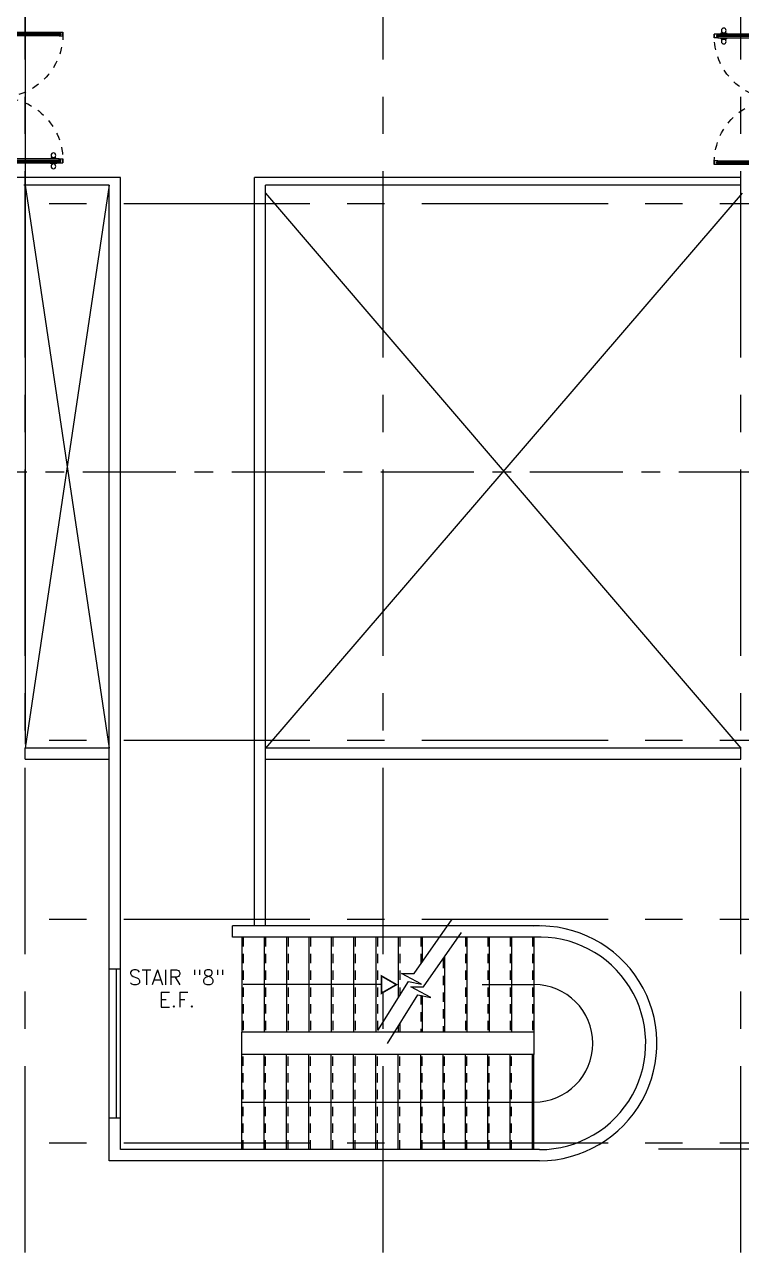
# Model space of a CAD drawing. Extents: x 88852.7 to 88945.7, y 39921.6 to 40001.1.
# Drawn here: x 88893.18 to 88902.8, y 39921.62 to 39938.08 of the extents above; entities that cross this region are included whole.
import ezdxf
from ezdxf.enums import TextEntityAlignment as Align

# ---------------------------------------------------------------- set-up
doc = ezdxf.new("R2010")
doc.units = 0
doc.header["$MEASUREMENT"] = 0
doc.header["$PDMODE"] = 34
for name, pattern in [('CENTER', [2, 1.25, -0.25, 0.25, -0.25]), ('CENTERX2', [4, 2.5, -0.5, 0.5, -0.5]), ('HIDDEN', [0.375, 0.25, -0.125]), ('HIDDEN2', [0.1875, 0.125, -0.0625])]:
    doc.linetypes.add(name, pattern=pattern)
doc.layers.get('0').update_dxf_attribs({"color": 11, "linetype": 'CONTINUOUS'})
doc.layers.get('DEFPOINTS').update_dxf_attribs({"color": 11, "linetype": 'CONTINUOUS'})
for name, color, linetype in [('AX-DIM', 11, 'CONTINUOUS'), ('AXES', 11, 'CENTERX2'), ('AXES1', 11, 'CENTER'), ('DIM', 11, 'CONTINUOUS'), ('DOOR', 11, 'CONTINUOUS'), ('EJ', 11, 'CONTINUOUS'), ('RM-NAME', 11, 'CONTINUOUS'), ('ROOF', 11, 'CONTINUOUS'), ('SHAFT', 11, 'CONTINUOUS'), ('STR', 11, 'CONTINUOUS'), ('WALL', 11, 'CONTINUOUS'), ('WIN', 11, 'CONTINUOUS')]:
    doc.layers.add(name, color=color, linetype=linetype)
doc.styles.add('ROMANS', font='ROMANS.shx', dxfattribs={"width": 0.6})
doc.dimstyles.new('DIM-OUT', dxfattribs={"dimscale": 0, "dimtxt": 0.24, "dimasz": 0.08, "dimexe": 0.02, "dimexo": 0.02, "dimgap": 0.05, "dimtad": 1, "dimdec": 0, "dimlfac": 1000, "dimzin": 0, "dimdsep": 46, "dimtxsty": 'ROMANS', "dimblk1": 'ARCHTICK', "dimblk2": 'ARCHTICK', "dimsah": 1, "dimcen": 0.01, "dimdle": 0.08, "dimclrd": 7, "dimclre": 7, "dimclrt": 2, "dimadec": 0, "dimazin": 0, "dimtp": 2, "dimtm": 2, "dimtfac": 0.114286, "dimtdec": 0, "dimtix": 1, "dimtmove": 2, "dimatfit": 3, "dimldrblk": 'ARCHTICK', "dimfxl": 0, "dimtolj": 1, "dimtzin": 0, "dimarcsym": 0})

# ---------------------------------------------------------------- blocks, each defined once
blk = doc.blocks.new('_ARCHTICK')
at = {"color": 0, "linetype": 'ByBlock', "const_width": 0.15}
blk.add_lwpolyline([(-0.5, -0.5), (0.5, 0.5)], dxfattribs=at)
blk = doc.blocks.new('*D183')
at = {"layer": 'AX-DIM', "color": 7, "lineweight": -2}
for p, q in [((88943.63, 39928.23), (88944.33, 39928.23)), ((88944.31, 39928.31), (88944.31, 39922.925)), ((88901.685, 39923.005), (88944.33, 39923.005))]:
    blk.add_line(p, q, dxfattribs=at)
at = {"layer": 'DEFPOINTS', "color": 0}
for p in [(88943.61, 39928.23), (88901.665, 39923.005), (88944.31, 39923.005)]:
    blk.add_point(p, dxfattribs=at)
at = {"layer": 'AX-DIM', "color": 7, "lineweight": -2, "xscale": 0.08, "yscale": 0.08, "zscale": 0.08}
for p, rotation in [((88944.31, 39928.23), 90), ((88944.31, 39923.005), 270)]:
    blk.add_blockref('_ARCHTICK', p, dxfattribs=dict(at, rotation=rotation))
at = {"layer": 'AX-DIM', "color": 2, "insert": (88944.14, 39925.617), "char_height": 0.24, "attachment_point": 5, "rotation": 90, "style": 'ROMANS'}
blk.add_mtext('\\A1;5225', dxfattribs=at)
blk = doc.blocks.new('A$C272A55A0')
at = {"layer": 'DOOR', "color": 0, "linetype": 'ByBlock'}
for p, q in [((0, 900), (0, 1050)), ((50, 1050), (0, 1050)), ((50, 950), (50, 1050)), ((1750, 950), (1750, 1050)), ((1750, 1050), (1800, 1050)), ((1800, 1050), (1800, 900)), ((0, 900), (25, 900)), ((25, 950), (50, 950)), ((25, 900), (25, 950)), ((75, 900), (25, 900)), ((25, 850), (25, 900)), ((42, 850), (25, 850)), ((58, 870), (42, 870)), ((42, 870), (42, 850)), ((58, 850), (58, 870)), ((75, 850), (58, 850)), ((75, 900), (75, 850)), ((1725, 900), (1775, 900)), ((1725, 900), (1725, 850)), ((1725, 850), (1742, 850)), ((1742, 870), (1758, 870)), ((1742, 850), (1742, 870)), ((1775, 950), (1750, 950)), ((1758, 870), (1758, 850)), ((1758, 850), (1775, 850)), ((1775, 900), (1775, 950)), ((1800, 900), (1775, 900)), ((1775, 850), (1775, 900)), ((1725, 173), (1718, 173)), ((1718, 173), (1718, 83)), ((1775, 173), (1782, 173)), ((1782, 173), (1782, 83)), ((25, 50), (42, 50)), ((25, 50), (25, 0)), ((25, 0), (75, 0)), ((75, 0), (25, 0)), ((42, 50), (42, 30)), ((42, 30), (58, 30)), ((58, 50), (75, 50)), ((58, 50), (58, 30)), ((75, 50), (75, 0)), ((1718, 160), (1709, 160)), ((1709, 95), (1709, 160)), ((1718, 95), (1709, 95)), ((1718, 95), (1718, 160)), ((1725, 83), (1718, 83)), ((1742, 50), (1725, 50)), ((1725, 50), (1725, 0)), ((1775, 0), (1725, 0)), ((1725, 0), (1775, 0)), ((1742, 50), (1742, 30)), ((1758, 30), (1742, 30)), ((1775, 50), (1758, 50)), ((1758, 50), (1758, 30)), ((1775, 83), (1782, 83)), ((1775, 50), (1775, 0)), ((1782, 160), (1791, 160)), ((1782, 95), (1782, 160)), ((1782, 95), (1791, 95)), ((1791, 95), (1791, 160))]:
    blk.add_line(p, q, dxfattribs=at)
at = {"layer": 'DOOR', "color": 9, "linetype": 'ByBlock'}
for p, q in [((50, 1050), (0, 1010)), ((50, 1050), (0, 937)), ((50, 1050), (37, 950)), ((1750, 1050), (1800, 1010)), ((1750, 1050), (1800, 937)), ((1750, 1050), (1763, 950))]:
    blk.add_line(p, q, dxfattribs=at)
at = {"layer": 'DOOR', "linetype": 'ByBlock'}
for p, q in [((25, 850), (25, 50)), ((42, 850), (42, 50)), ((58, 850), (58, 50)), ((75, 50), (75, 850)), ((1725, 50), (1725, 850)), ((1742, 850), (1742, 50)), ((1758, 850), (1758, 50)), ((1775, 850), (1775, 50))]:
    blk.add_line(p, q, dxfattribs=at)
at = {"layer": 'DOOR', "color": 0, "linetype": 'ByBlock'}
for centre in [(1676, 128), (1824, 128)]:
    blk.add_circle(centre, 32.4, dxfattribs=at)
at = {"layer": 'DOOR', "color": 9, "linetype": 'ByBlock'}
for centre, radius, start, end in [((50, 1050), 54.4, 203.2074, 270), ((50, 1050), 74.4, 227.7764, 270), ((50, 1050), 34.4, 180, 270), ((50, 1050), 14.4, 180, 270), ((1750, 1050), 14.4, 270, 0), ((1750, 1050), 34.4, 270, 0), ((1750, 1050), 54.4, 270, 336.7926), ((1750, 1050), 74.4, 270, 312.2236), ((50, 1050), 94.4, 238.0182, 270), ((50, 1050), 114, 244.0838, 257.3774), ((50, 1050), 134, 248.1598, 259.28), ((50, 1050), 154, 251.1053, 256.2858), ((1750, 1050), 94.4, 270, 301.9818), ((1750, 1050), 114, 282.6226, 295.9162), ((1750, 1050), 134, 280.72, 291.8402), ((1750, 1050), 154, 283.7142, 288.8947)]:
    blk.add_arc(centre, radius, start, end, dxfattribs=at)
at = {"layer": 'DOOR', "linetype": 'HIDDEN', "ltscale": 0.5}
for centre, start, end in [((50, 851), 268.3174, 3.2965), ((1750, 851), 176.7035, 271.6826)]:
    blk.add_arc(centre, 851, start, end, dxfattribs=at)
at = {"layer": 'WALL', "linetype": 'ByBlock'}
blk.add_line((1800, 900), (1800, 1050), dxfattribs=at)

msp = doc.modelspace()

# ---------------------------------------------------------------- linework, layer by layer
for p, q in [((88898.4087, 39925.3544), (88898.9164, 39926.0857)), ((88898.5355, 39925.1762), (88899.0432, 39925.9075)), ((88897.9227, 39924.5938), (88898.3319, 39925.2491)), ((88898.2384, 39925.3544), (88898.4087, 39925.3544)), ((88898.5073, 39925.214), (88898.2384, 39925.3544)), ((88898.3319, 39925.2491), (88898.5073, 39925.214)), ((88898.0495, 39924.4156), (88898.4587, 39925.0709)), ((88898.634, 39925.0357), (88898.3652, 39925.1762)), ((88898.3652, 39925.1762), (88898.5355, 39925.1762)), ((88898.4587, 39925.0709), (88898.634, 39925.0357))]:
    msp.add_line(p, q)
at = {"layer": 'AXES'}
for p, q in [((88897.9903, 39921.6153), (88897.9903, 40000.4279)), ((88893.1903, 39921.6153), (88893.1903, 40000.0779)), ((88902.7903, 39921.6153), (88902.7903, 40000.0779)), ((88945.0103, 39935.6796), (88876.9703, 39935.6796)), ((88945.0103, 39928.4796), (88876.9703, 39928.4796)), ((88945.0103, 39926.0796), (88876.9703, 39926.0796)), ((88945.0103, 39923.0796), (88876.9703, 39923.0796))]:
    msp.add_line(p, q, dxfattribs=at)
at = {"layer": 'AXES1'}
for q in [(88874.5703, 39932.0796), (88892.9203, 39932.0796)]:
    msp.add_line((88935.2103, 39932.0796), q, dxfattribs=at)
at = {"layer": 'DIM', "color": 0, "linetype": 'Continuous'}
for p, q in [((88893.1904, 39928.2296), (88893.1904, 39928.3796)), ((88902.7901, 39928.2296), (88902.7901, 39928.3796))]:
    msp.add_line(p, q, dxfattribs=at)
at = {"layer": 'EJ'}
msp.add_line((88893.1903, 39938.1796), (88893.1903, 39936.0796), dxfattribs=at)
at = {"layer": 'ROOF'}
for p, q in [((88893.1903, 39949.7296), (88893.1903, 39936.0796)), ((88893.1903, 39936.0796), (88893.1903, 39928.4296)), ((88894.4653, 39936.0296), (88892.7953, 39936.0296)), ((88894.3153, 39935.9296), (88893.1703, 39935.9296)), ((88894.3153, 39925.9946), (88894.3153, 39935.9296)), ((88894.4653, 39925.4196), (88894.4653, 39936.0296)), ((88896.2653, 39925.9946), (88896.2653, 39936.0296)), ((88902.7903, 39936.0296), (88896.2653, 39936.0296)), ((88896.4153, 39925.9946), (88896.4153, 39935.9296)), ((88902.7903, 39935.9296), (88896.4153, 39935.9296)), ((88894.3153, 39928.3796), (88893.1904, 39928.3796)), ((88902.7901, 39928.3796), (88896.4153, 39928.3796)), ((88893.1903, 39928.2296), (88894.3153, 39928.2296)), ((88896.4153, 39928.2296), (88902.7903, 39928.2296)), ((88896.0955, 39924.2696), (88896.0955, 39924.5696)), ((88900.0155, 39924.5696), (88896.0955, 39924.5696)), ((88898.1955, 39924.6493), (88898.1955, 39924.5696)), ((88898.1955, 39924.6493), (88898.1955, 39924.5696)), ((88898.2155, 39924.6813), (88898.2155, 39924.5696)), ((88898.2155, 39924.6813), (88898.2155, 39924.5696)), ((88900.0155, 39924.5696), (88900.0155, 39924.2696)), ((88900.0155, 39924.2696), (88896.0955, 39924.2696))]:
    msp.add_line(p, q, dxfattribs=at)
at = {"layer": 'ROOF', "color": 9}
msp.add_line((88893.1903, 39936.0796), (88893.1903, 39928.4296), dxfattribs=at)
at = {"layer": 'SHAFT'}
for p, q in [((88893.1903, 39935.9296), (88894.3153, 39928.3796)), ((88894.3153, 39935.9296), (88893.1904, 39928.3796)), ((88902.8103, 39935.8196), (88896.4153, 39928.3796)), ((88896.4153, 39935.8196), (88902.7901, 39928.3796))]:
    msp.add_line(p, q, dxfattribs=at)
at = {"layer": 'STR'}
for p, q in [((88896.0955, 39925.8446), (88896.0955, 39924.5696)), ((88896.3955, 39925.8446), (88896.3955, 39924.5696)), ((88896.6955, 39925.8446), (88896.6955, 39924.5696)), ((88896.9955, 39925.8446), (88896.9955, 39924.5696)), ((88897.2955, 39925.8446), (88897.2955, 39924.5696)), ((88897.5955, 39925.8446), (88897.5955, 39924.5696)), ((88897.8955, 39925.8446), (88897.8955, 39924.5696)), ((88898.1955, 39925.8446), (88898.1955, 39925.0306)), ((88898.5155, 39925.8446), (88898.5155, 39925.5082)), ((88899.1155, 39925.8446), (88899.1155, 39924.5696)), ((88899.4155, 39925.8446), (88899.4155, 39924.5696)), ((88899.7155, 39925.8446), (88899.7155, 39924.5696)), ((88900.0155, 39925.8446), (88900.0155, 39924.5696)), ((88898.8155, 39925.5795), (88898.8155, 39924.5696)), ((88897.9704, 39925.2071), (88896.1155, 39925.2071)), ((88899.3223, 39925.2071), (88900.0179, 39925.2071)), ((88898.5155, 39925.0595), (88898.5155, 39924.5696)), ((88896.0955, 39922.9946), (88896.0955, 39924.2696)), ((88896.3955, 39922.9946), (88896.3955, 39924.2696)), ((88896.6955, 39922.9946), (88896.6955, 39924.2696)), ((88896.9955, 39922.9946), (88896.9955, 39924.2696)), ((88897.2955, 39922.9946), (88897.2955, 39924.2696)), ((88897.5955, 39922.9946), (88897.5955, 39924.2696)), ((88897.8955, 39922.9946), (88897.8955, 39924.2696)), ((88898.1955, 39922.9946), (88898.1955, 39924.2696)), ((88898.4955, 39922.9946), (88898.4955, 39924.2696)), ((88898.7955, 39922.9946), (88898.7955, 39924.2696)), ((88899.0955, 39922.9946), (88899.0955, 39924.2696)), ((88899.3955, 39922.9946), (88899.3955, 39924.2696)), ((88899.6955, 39922.9946), (88899.6955, 39924.2696)), ((88899.9955, 39922.9946), (88899.9955, 39924.2696)), ((88900.0155, 39922.9946), (88900.0155, 39924.2696)), ((88896.0955, 39923.6321), (88900.0179, 39923.6321))]:
    msp.add_line(p, q, dxfattribs=at)
at = {"layer": 'STR', "linetype": 'HIDDEN2'}
for p, q in [((88896.1155, 39925.8446), (88896.1155, 39924.5696)), ((88896.4155, 39925.8446), (88896.4155, 39924.5696)), ((88896.7155, 39925.8446), (88896.7155, 39924.5696)), ((88897.0155, 39925.8446), (88897.0155, 39924.5696)), ((88897.3155, 39925.8446), (88897.3155, 39924.5696)), ((88897.6155, 39925.8446), (88897.6155, 39924.5696)), ((88897.9155, 39925.8446), (88897.9155, 39924.5696)), ((88898.2155, 39925.8446), (88898.2155, 39925.0626)), ((88898.4955, 39925.8446), (88898.4955, 39925.4794)), ((88899.0955, 39925.8446), (88899.0955, 39924.5696)), ((88899.3955, 39925.8446), (88899.3955, 39924.5696)), ((88899.6955, 39925.8446), (88899.6955, 39924.5696)), ((88899.9955, 39925.8446), (88899.9955, 39924.5696)), ((88898.7955, 39925.5507), (88898.7955, 39924.5696)), ((88898.4955, 39925.0635), (88898.4955, 39924.5696)), ((88896.1155, 39922.9946), (88896.1155, 39924.2696)), ((88896.4155, 39922.9946), (88896.4155, 39924.2696)), ((88896.7155, 39922.9946), (88896.7155, 39924.2696)), ((88897.0155, 39922.9946), (88897.0155, 39924.2696)), ((88897.3155, 39922.9946), (88897.3155, 39924.2696)), ((88897.6155, 39922.9946), (88897.6155, 39924.2696)), ((88897.9155, 39922.9946), (88897.9155, 39924.2696)), ((88898.2155, 39922.9946), (88898.2155, 39924.2696)), ((88898.5155, 39922.9946), (88898.5155, 39924.2696)), ((88898.8155, 39922.9946), (88898.8155, 39924.2696)), ((88899.1155, 39922.9946), (88899.1155, 39924.2696)), ((88899.4155, 39922.9946), (88899.4155, 39924.2696)), ((88899.7155, 39922.9946), (88899.7155, 39924.2696)), ((88899.9955, 39922.9946), (88899.9955, 39924.2696)), ((88900.0155, 39922.9946), (88900.0155, 39924.2696))]:
    msp.add_line(p, q, dxfattribs=at)
at = {"layer": 'STR', "const_width": 0.0215}
msp.add_lwpolyline([(88897.9704, 39925.0916), (88897.9704, 39925.3225), (88898.1704, 39925.2071)], close=True, dxfattribs=at)
at = {"layer": 'STR'}
msp.add_arc((88900.0179, 39924.4196), 0.7875, 270, 90, dxfattribs=at)
at = {"layer": 'WALL'}
for p, q in [((88894.3153, 39925.4196), (88894.3153, 39925.9946)), ((88895.9686, 39925.8446), (88895.9686, 39925.9946)), ((88900.0908, 39925.9946), (88895.9686, 39925.9946)), ((88900.0908, 39925.8446), (88895.9686, 39925.8446)), ((88894.3153, 39925.4196), (88894.4653, 39925.4196)), ((88894.3153, 39922.8446), (88894.3153, 39923.4196)), ((88894.3153, 39923.4196), (88894.4653, 39923.4196)), ((88894.4653, 39922.9946), (88894.4653, 39923.4196)), ((88900.0908, 39922.9946), (88894.4653, 39922.9946)), ((88900.0908, 39922.8446), (88894.3153, 39922.8446))]:
    msp.add_line(p, q, dxfattribs=at)
for radius, start, end in [(1.575, 270, 92.74162), (1.425, 269.99998, 93.03046)]:
    msp.add_arc((88900.0908, 39924.4196), radius, start, end, dxfattribs=at)
at = {"layer": 'WIN'}
for p, q in [((88894.3153, 39923.4196), (88894.3153, 39925.4196)), ((88894.4153, 39923.4196), (88894.4153, 39925.4196)), ((88894.4653, 39923.4196), (88894.4653, 39925.4196))]:
    msp.add_line(p, q, dxfattribs=at)

# ---------------------------------------------------------------- block references
at = {"layer": 'DOOR', "color": 0, "linetype": 'ByBlock', "zscale": 0.001}
for p, xscale, yscale, rotation in [((88893.6956, 39938.0046), -0.000999999996565748, 0.000999999996565748, 90), ((88902.4349, 39936.1796), -0.001, 0.001, 270)]:
    msp.add_blockref('A$C272A55A0', p, dxfattribs=dict(at, xscale=xscale, yscale=yscale, rotation=rotation))

# ---------------------------------------------------------------- texts
at = {"layer": 'RM-NAME', "style": 'ROMANS'}
for s, p in [('STAIR "8"', (88895.2232, 39925.3039)), ('E.F.', (88895.2232, 39925.0039))]:
    msp.add_text(s, height=0.2, dxfattribs=at).set_placement(p, align=Align.MIDDLE)

# ---------------------------------------------------------------- dimensions: what is measured, and where the dimension line sits
at = {"layer": 'AX-DIM'}
dim = msp.add_linear_dim(base=(88944.3103, 39923.0046), p1=(88943.6103, 39928.2296), p2=(88901.6653, 39923.0046), angle=270, dimstyle='DIM-OUT', override={"dimscale": 1}, dxfattribs=at)
dim.commit()
dim.dimension.update_dxf_attribs({"geometry": '*D183', "text_midpoint": (88944.1403, 39925.6171)})

doc.saveas('drawing.dxf')
